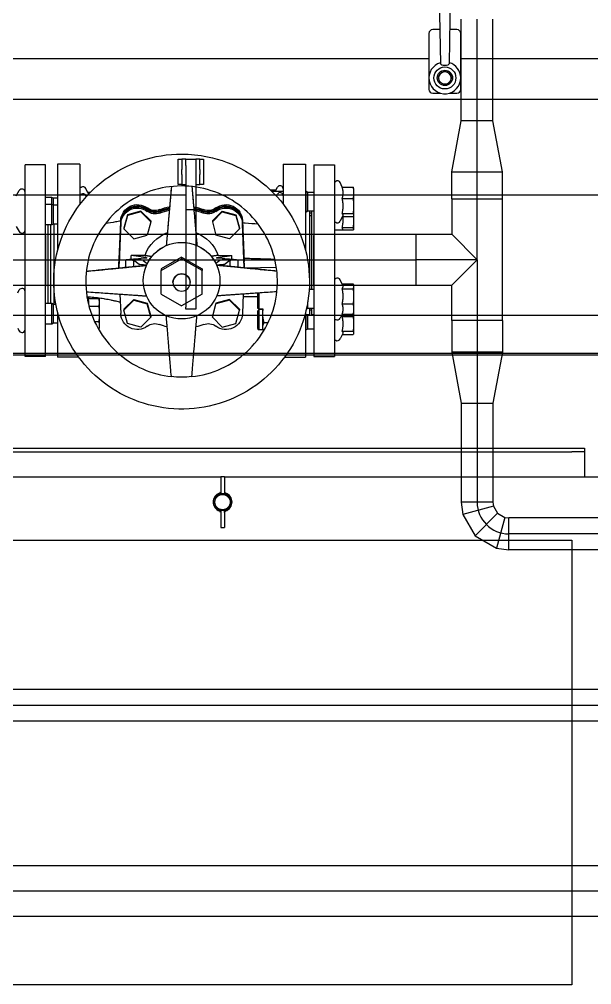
# Model space of a CAD drawing. Extents: x -681219 to -550379, y -242630 to -158199.
# Drawn here: x -576598 to -576147, y -225414 to -224654 of the extents above; entities that cross this region are included whole.
import ezdxf

# ---------------------------------------------------------------- set-up
doc = ezdxf.new("R2010")
doc.units = 0
doc.header["$LTSCALE"] = 1000
doc.linetypes.add('C2', pattern=[17, 14, -1, 1, -1])
doc.layers.get('0').update_dxf_attribs({"linetype": 'CONTINUOUS'})
for name, color, linetype in [('10', 1, 'CONTINUOUS'), ('11028800059', 7, 'CONTINUOUS'), ('DOTE_油脂（绿）', 7, 'CONTINUOUS'), ('GZDH011002241', 7, 'CONTINUOUS'), ('GZDH011002371', 7, 'CONTINUOUS'), ('GZDH011002691', 7, 'CONTINUOUS'), ('GZDH011002731', 7, 'CONTINUOUS'), ('GZDH011002741', 7, 'CONTINUOUS'), ('GZDH011002771', 7, 'CONTINUOUS'), ('GZDH011002981', 7, 'CONTINUOUS'), ('GZDH011003161', 7, 'CONTINUOUS'), ('GZDH011003171', 7, 'CONTINUOUS'), ('GZDH011030751', 7, 'CONTINUOUS'), ('GZDH011032261', 7, 'CONTINUOUS'), ('PIPE-双管', 4, 'CONTINUOUS'), ('PIPE-油脂（绿）', 3, 'CONTINUOUS'), ('PIPE-给水', 3, 'CONTINUOUS'), ('Q02990157', 7, 'CONTINUOUS'), ('中心线', 4, 'C2')]:
    doc.layers.add(name, color=color, linetype=linetype)

# ---------------------------------------------------------------- blocks, each defined once
blk = doc.blocks.new('fushitu')
at = {"layer": '11028800059', "color": 7, "linetype": 'Continuous'}
for p, q in [((2523.5, -1397), (2523.5, -1408.74)), ((2526.5, -1397), (2523.5, -1397)), ((2526.5, -1397), (2526.5, -1408.74)), ((2523.5, -1408.74), (2523.5, -1409.86)), ((2526.5, -1408.74), (2526.5, -1409.86)), ((2523.5, -1424.14), (2523.5, -1425.26)), ((2523.5, -1425.26), (2523.5, -1437)), ((2526.5, -1425.26), (2526.5, -1424.14)), ((2526.5, -1425.26), (2526.5, -1437)), ((2523.5, -1437), (2526.5, -1437))]:
    blk.add_line(p, q, dxfattribs=at)
blk.add_circle((2525, -1417), 6, dxfattribs=at)
for centre, radius, start, end in [((2525, -1417), 7.44, 109.63834, 250.36167), ((2525, -1417), 6.56, 104.67124, 255.32876), ((2521.98, -1408.57), 1.52, 289.96797, 348.80133), ((2525, -1440.96), 30.36, 86.86142, 93.13858), ((2528.02, -1408.57), 1.52, 191.19621, 250.05279), ((2525, -1417), 6.56, 284.67124, 75.32876), ((2525, -1417), 7.44, 289.63834, 70.36167), ((2521.98, -1425.43), 1.52, 11.19621, 70.05279), ((2525, -1393.04), 30.36, 266.86142, 273.13858), ((2528.02, -1425.43), 1.52, 109.96797, 168.80133)]:
    blk.add_arc(centre, radius, start, end, dxfattribs=at)
for centre, major_axis, start_param, end_param in [((2525, -1421.48), (0, 10.98), 0.166528, 0.246893), ((2525, -1421.48), (0, 10.98), 6.036292, 6.116657), ((2525, -1412.52), (0, -10.98), 6.036292, 6.116657), ((2525, -1412.52), (0, -10.98), 0.166528, 0.246893)]:
    blk.add_ellipse(centre, major_axis=major_axis, ratio=0.912903, start_param=start_param, end_param=end_param, dxfattribs=at)
for points, knots in [([(2523.5, -1409.86), (2523.5, -1409.94), (2523.48, -1410.03), (2523.42, -1410.2), (2523.38, -1410.28), (2523.24, -1410.45), (2523.15, -1410.54), (2522.98, -1410.66), (2522.91, -1410.69), (2522.75, -1410.77), (2522.66, -1410.8), (2522.55, -1410.83)], [0, 0, 0, 0, 0.25, 0.25, 0.5, 0.5, 0.75, 0.75, 0.875, 0.875, 1, 1, 1, 1]), ([(2527.45, -1410.83), (2527.34, -1410.8), (2527.25, -1410.77), (2527.09, -1410.7), (2527.03, -1410.66), (2526.85, -1410.54), (2526.76, -1410.45), (2526.63, -1410.29), (2526.58, -1410.2), (2526.52, -1410.03), (2526.5, -1409.94), (2526.5, -1409.86)], [0, 0, 0, 0, 0.125, 0.125, 0.25, 0.25, 0.5, 0.5, 0.75, 0.75, 1, 1, 1, 1]), ([(2522.55, -1423.17), (2522.66, -1423.2), (2522.75, -1423.23), (2522.91, -1423.3), (2522.97, -1423.34), (2523.15, -1423.46), (2523.24, -1423.55), (2523.37, -1423.71), (2523.42, -1423.8), (2523.48, -1423.97), (2523.5, -1424.06), (2523.5, -1424.14)], [0, 0, 0, 0, 0.125, 0.125, 0.25, 0.25, 0.5, 0.5, 0.75, 0.75, 1, 1, 1, 1]), ([(2526.5, -1424.14), (2526.5, -1424.06), (2526.52, -1423.97), (2526.58, -1423.8), (2526.62, -1423.72), (2526.76, -1423.55), (2526.85, -1423.46), (2527.02, -1423.34), (2527.09, -1423.31), (2527.25, -1423.23), (2527.34, -1423.2), (2527.45, -1423.17)], [0, 0, 0, 0, 0.25, 0.25, 0.5, 0.5, 0.75, 0.75, 0.875, 0.875, 1, 1, 1, 1])]:
    blk.add_open_spline(points, degree=3, knots=knots, dxfattribs=at)
at = {"layer": 'GZDH011002241', "color": 7, "linetype": 'Continuous'}
for p, q in [((2687.5, -1048), (2687.5, -1092)), ((2695.99, -1045), (2690.5, -1045)), ((2709.5, -1045), (2704.01, -1045)), ((2712.5, -1092), (2712.5, -1048)), ((2690.5, -1095), (2696.5, -1095)), ((2703.5, -1095), (2709.5, -1095))]:
    blk.add_line(p, q, dxfattribs=at)
for centre, start, end in [((2690.5, -1048), 90, 180), ((2709.5, -1048), 0, 90), ((2690.5, -1092), 180, 270), ((2709.5, -1092), 270, 0)]:
    blk.add_arc(centre, 3, start, end, dxfattribs=at)
at = {"layer": 'GZDH011002371', "color": 7, "linetype": 'Continuous'}
for p, q in [((2210, -1397), (2523.5, -1397)), ((2526.5, -1397), (2840, -1397)), ((2250, -1447), (2800, -1447)), ((2800, -1447), (2800, -1797)), ((2800, -1797), (2250, -1797))]:
    blk.add_line(p, q, dxfattribs=at)
at = {"layer": 'GZDH011002691', "color": 7, "linetype": 'Continuous'}
blk.add_line((2050.5, -1301), (3949.5, -1301), dxfattribs=at)
at = {"layer": 'GZDH011002731', "color": 7, "linetype": 'Continuous'}
for p, q in [((2490, -1155), (2490, -1147)), ((2490, -1147), (2493, -1147)), ((2496, -1147), (2493, -1147)), ((2493, -1147), (2493, -1155)), ((2507, -1147), (2504, -1147)), ((2507, -1147), (2510, -1147)), ((2507, -1155), (2507, -1147)), ((2510, -1147), (2510, -1155)), ((2490, -1159), (2490, -1155)), ((2493, -1159), (2493, -1155)), ((2507, -1155), (2507, -1159)), ((2510, -1155), (2510, -1159)), ((2490, -1167), (2490, -1159)), ((2493, -1159), (2493, -1167)), ((2507, -1167), (2507, -1159)), ((2510, -1159), (2510, -1167)), ((2493, -1167), (2490, -1167)), ((2493, -1167), (2496, -1167)), ((2504, -1167), (2507, -1167)), ((2510, -1167), (2507, -1167))]:
    blk.add_line(p, q, dxfattribs=at)
at = {"layer": 'GZDH011002741', "color": 7, "linetype": 'Continuous'}
for radius in [6, 5]:
    blk.add_circle((2700, -1083), radius, dxfattribs=at)
blk.add_arc((2700, -1083), 4.93, 255, 195, dxfattribs=at)
at = {"layer": 'GZDH011002771', "color": 7, "linetype": 'Continuous'}
blk.add_line((2950, -1100), (2050, -1100), dxfattribs=at)
at = {"layer": 'GZDH011002981', "color": 7, "linetype": 'Continuous'}
blk.add_line((3950, -1300), (2050, -1300), dxfattribs=at)
at = {"layer": 'GZDH011003161', "color": 7, "linetype": 'Continuous'}
for p, q in [((2496, -1152), (2496, -1147)), ((2496, -1147), (2504, -1147)), ((2504, -1147), (2504, -1152)), ((2496, -1152), (2496, -1187)), ((2504, -1152), (2504, -1187)), ((2496, -1187), (2496, -1263.39)), ((2504, -1187), (2496, -1187)), ((2504, -1187), (2504, -1263.39)), ((2496, -1265), (2496, -1263.39)), ((2504, -1265), (2496, -1265)), ((2504, -1263.39), (2504, -1265))]:
    blk.add_line(p, q, dxfattribs=at)
at = {"layer": 'GZDH011003171', "color": 7, "linetype": 'Continuous'}
for p, q in [((2035, -1175), (2496, -1175)), ((2504, -1175), (3496, -1175)), ((3965, -1270), (2035, -1270))]:
    blk.add_line(p, q, dxfattribs=at)
at = {"layer": 'GZDH011030751', "color": 7, "linetype": 'Continuous'}
for p, q in [((2250, -1374.5), (2800, -1374.5)), ((2800, -1374.5), (2810, -1374.5)), ((2810, -1374.5), (2810, -1377.5)), ((2250, -1377.5), (2800, -1377.5)), ((2810, -1377.5), (2800, -1377.5)), ((2810, -1377.5), (2810, -1381.3)), ((2810, -1381.3), (2810, -1397))]:
    blk.add_line(p, q, dxfattribs=at)
at = {"layer": 'GZDH011032261', "color": 7, "linetype": 'Continuous'}
for p, q in [((2687.5, -1068), (2035.5, -1068)), ((2964.5, -1068), (2712.5, -1068))]:
    blk.add_line(p, q, dxfattribs=at)
at = {"layer": 'Q02990157', "color": 7, "linetype": 'Continuous'}
for p, q in [((2695, -991.86), (2696.48, -1071.74)), ((2703.52, -1071.74), (2705, -991.86))]:
    blk.add_line(p, q, dxfattribs=at)
blk.add_circle((2700, -1083), 8.67, dxfattribs=at)
for start, end in [(106.40193, 0), (0, 73.59807)]:
    blk.add_arc((2700, -1083), 12.5, start, end, dxfattribs=at)
blk.add_ellipse((2700, -1071.73), major_axis=(-3.52, 0), ratio=0.34202, start_param=0.006353, end_param=3.135239, dxfattribs=at)
blk = doc.blocks.new('24SE')
at = {"layer": '10', "color": 0}
for p, q in [((-549017.46, -184610.71), (-549017.46, -184459.78)), ((-549001.36, -184459.78), (-549017.46, -184459.78)), ((-549001.36, -184610.71), (-549001.36, -184459.78)), ((-548991.8, -184459.28), (-548991.8, -184527.19)), ((-548974.19, -184459.28), (-548991.8, -184459.28)), ((-548974.19, -184459.28), (-548974.19, -184490.69)), ((-548814.2, -184459.28), (-548814.2, -184490.69)), ((-548814.2, -184459.28), (-548796.59, -184459.28)), ((-548796.59, -184459.28), (-548796.59, -184527.19)), ((-548790.05, -184459.78), (-548790.05, -184610.71)), ((-548790.05, -184459.78), (-548773.95, -184459.78)), ((-548773.95, -184459.78), (-548773.95, -184610.71)), ((-548974.19, -184477.37), (-548973.11, -184477.37)), ((-548819.98, -184479.53), (-548818.71, -184477.32)), ((-548773.95, -184472.72), (-548772.87, -184472.72)), ((-548767.72, -184477.22), (-548769.35, -184473.71)), ((-548767.99, -184477.22), (-548759.2, -184477.22)), ((-548758.76, -184478.25), (-548758.82, -184478.02)), ((-549024.32, -184484.04), (-549021.96, -184479.96)), ((-548996.33, -184485.42), (-549001.36, -184485.42)), ((-548996.33, -184490.89), (-548996.33, -184485.42)), ((-548995.09, -184486.04), (-548996.33, -184485.42)), ((-548974.19, -184482.84), (-548973.11, -184482.84)), ((-548968.23, -184481.27), (-548969.59, -184478.37)), ((-548969.2, -184484.67), (-548969.59, -184483.84)), ((-548968.23, -184481.27), (-548966.01, -184481.27)), ((-548819.98, -184479.53), (-548824.14, -184479.53)), ((-548814.2, -184480.77), (-548822.88, -184480.77)), ((-548819.56, -184484.26), (-548818.71, -184482.79)), ((-548796.09, -184480.77), (-548796.59, -184480.77)), ((-548796.09, -184496.87), (-548796.09, -184480.77)), ((-548794.86, -184481.39), (-548796.09, -184480.77)), ((-548794.86, -184496.25), (-548794.86, -184481.39)), ((-548790.05, -184481.39), (-548794.86, -184481.39)), ((-548758.76, -184478.25), (-548758.76, -184481.75)), ((-548758.76, -184481.75), (-548758.76, -184492.09)), ((-548996.33, -184490.89), (-549001.36, -184490.89)), ((-548996.33, -184506.99), (-548996.33, -184490.89)), ((-548995.09, -184491.51), (-548996.33, -184490.89)), ((-548995.09, -184491.51), (-548995.09, -184486.04)), ((-548991.8, -184486.04), (-548995.09, -184486.04)), ((-548995.09, -184506.37), (-548995.09, -184491.51)), ((-548991.8, -184491.51), (-548995.09, -184491.51)), ((-548767.99, -184486.29), (-548759.2, -184486.29)), ((-548758.76, -184492.09), (-548758.76, -184499.16)), ((-548936.86, -184498.95), (-548939.72, -184509.59)), ((-548936.86, -184499.51), (-548939.72, -184510.15)), ((-548926.2, -184496.1), (-548936.86, -184498.95)), ((-548926.2, -184496.66), (-548936.86, -184499.51)), ((-548936.86, -184498.95), (-548936.86, -184499.51)), ((-548918.4, -184503.89), (-548926.2, -184496.1)), ((-548926.2, -184496.1), (-548926.2, -184496.66)), ((-548918.4, -184504.45), (-548926.2, -184496.66)), ((-548869.99, -184503.89), (-548862.19, -184496.1)), ((-548869.99, -184504.45), (-548862.19, -184496.66)), ((-548862.19, -184496.1), (-548851.53, -184498.95)), ((-548862.19, -184496.1), (-548862.19, -184496.66)), ((-548862.19, -184496.66), (-548851.53, -184499.51)), ((-548851.53, -184498.95), (-548848.67, -184509.59)), ((-548851.53, -184498.95), (-548851.53, -184499.51)), ((-548851.53, -184499.51), (-548848.67, -184510.15)), ((-548796.09, -184496.87), (-548796.59, -184496.87)), ((-548794.86, -184496.25), (-548796.09, -184496.87)), ((-548790.05, -184496.25), (-548794.86, -184496.25)), ((-548793.58, -184496.25), (-548793.58, -184557.94)), ((-548792.07, -184497.69), (-548793.58, -184497.69)), ((-548792.07, -184500.13), (-548793.58, -184499.26)), ((-548792.07, -184496.25), (-548792.07, -184557.94)), ((-548767.34, -184499.62), (-548769.35, -184503.93)), ((-548767.99, -184497.89), (-548759.2, -184497.89)), ((-548767.72, -184500.42), (-548759.2, -184500.42)), ((-548758.76, -184499.38), (-548758.82, -184499.62)), ((-548758.76, -184499.16), (-548758.76, -184499.38)), ((-548758.76, -184499.38), (-548758.76, -184502.93)), ((-549024.32, -184508.19), (-549021.96, -184512.26)), ((-548996.33, -184506.99), (-549001.36, -184506.99)), ((-548999.35, -184568.97), (-548999.35, -184506.99)), ((-548997.08, -184568.97), (-548997.08, -184506.99)), ((-548995.09, -184506.37), (-548996.33, -184506.99)), ((-548991.8, -184506.37), (-548995.09, -184506.37)), ((-548994.82, -184506.37), (-548994.82, -184569.59)), ((-548943.54, -184539.85), (-548942.13, -184504.55)), ((-548942.13, -184505.23), (-548943.54, -184540.53)), ((-548943.51, -184540.84), (-548942.13, -184506.22)), ((-548942.13, -184503.57), (-548943.48, -184537.36)), ((-548918.4, -184504.45), (-548921.25, -184515.09)), ((-548918.4, -184503.89), (-548918.4, -184504.45)), ((-548869.99, -184503.89), (-548869.99, -184504.45)), ((-548869.99, -184504.45), (-548867.14, -184515.09)), ((-548846.26, -184503.57), (-548844.97, -184535.86)), ((-548844.85, -184539.85), (-548846.26, -184504.55)), ((-548846.26, -184505.23), (-548844.85, -184540.53)), ((-548844.88, -184540.84), (-548846.26, -184506.22)), ((-548834.33, -184505.78), (-548834.33, -184506.37)), ((-548773.95, -184504.92), (-548772.87, -184504.92)), ((-548758.76, -184502.93), (-548758.76, -184510.94)), ((-548939.72, -184509.59), (-548939.72, -184510.15)), ((-548939.72, -184510.15), (-548931.92, -184517.94)), ((-548931.92, -184517.94), (-548921.25, -184515.09)), ((-548856.48, -184517.94), (-548867.14, -184515.09)), ((-548848.67, -184510.15), (-548856.48, -184517.94)), ((-548848.67, -184509.59), (-548848.67, -184510.15)), ((-548773.95, -184510.94), (-548758.86, -184510.94)), ((-548767.99, -184508.9), (-548759.2, -184508.9)), ((-548906.27, -184523.16), (-548906.25, -184522.92)), ((-548906.27, -184523.3), (-548906.27, -184523.16)), ((-548882.14, -184522.92), (-548882.12, -184523.16)), ((-548882.12, -184523.3), (-548882.12, -184523.16)), ((-548923.01, -184530.98), (-548933.78, -184530.98)), ((-548933.78, -184533.84), (-548933.78, -184530.98)), ((-548922.45, -184532.66), (-548933.78, -184530.98)), ((-548865.94, -184532.66), (-548854.61, -184530.98)), ((-548865.38, -184530.98), (-548854.61, -184530.98)), ((-548854.61, -184533.84), (-548854.61, -184530.98)), ((-548943.54, -184537.56), (-548943.54, -184539.85)), ((-548943.48, -184537.36), (-548943.48, -184536.05)), ((-548943.48, -184536.05), (-548943.43, -184536.05)), ((-548938.37, -184534.44), (-548938.37, -184540.33)), ((-548927.7, -184538.05), (-548932.15, -184534.86)), ((-548932.15, -184534.86), (-548932.15, -184539.72)), ((-548924.34, -184535.03), (-548921.19, -184537.28)), ((-548922.1, -184538.73), (-548921.86, -184538.71)), ((-548921.86, -184538.85), (-548921.86, -184538.71)), ((-548894.2, -184532.35), (-548910.3, -184541.62)), ((-548910.3, -184542.99), (-548894.2, -184533.72)), ((-548894.2, -184532.35), (-548878.1, -184541.62)), ((-548894.2, -184532.35), (-548894.2, -184533.72)), ((-548878.1, -184542.99), (-548894.2, -184533.72)), ((-548864.06, -184535.03), (-548867.2, -184537.28)), ((-548866.53, -184538.71), (-548866.29, -184538.73)), ((-548866.53, -184538.85), (-548866.53, -184538.71)), ((-548860.69, -184538.05), (-548856.24, -184534.86)), ((-548856.24, -184534.86), (-548856.24, -184539.72)), ((-548850.02, -184534.44), (-548850.02, -184540.33)), ((-548844.97, -184534.77), (-548820.75, -184534.31)), ((-548844.85, -184537.78), (-548844.97, -184534.77)), ((-548844.97, -184534.77), (-548844.97, -184535.86)), ((-548844.85, -184537.78), (-548844.85, -184539.85)), ((-548943.54, -184539.85), (-548943.53, -184540.19)), ((-548943.54, -184540.84), (-548943.54, -184540.53)), ((-548910.3, -184541.62), (-548910.3, -184542.99)), ((-548910.3, -184561.54), (-548910.3, -184542.99)), ((-548878.1, -184541.62), (-548878.1, -184542.99)), ((-548878.1, -184561.54), (-548878.1, -184542.99)), ((-548844.85, -184539.85), (-548844.87, -184540.19)), ((-548844.85, -184540.79), (-548819.58, -184540.31)), ((-548844.85, -184540.53), (-548844.85, -184540.84)), ((-548900.99, -184552.27), (-548900.99, -184552.34)), ((-548887.4, -184552.27), (-548887.4, -184552.34)), ((-548773.95, -184549.27), (-548772.87, -184549.27)), ((-548767.49, -184554.26), (-548769.35, -184550.26)), ((-548767.87, -184553.43), (-548759.2, -184553.43)), ((-549023.24, -184560.43), (-549021.96, -184558.23)), ((-548942.74, -184561.46), (-548942.13, -184576.81)), ((-548910.3, -184561.54), (-548894.2, -184570.81)), ((-548878.1, -184561.54), (-548894.2, -184570.81)), ((-548845.65, -184561.46), (-548846.26, -184576.81)), ((-548834.33, -184560.66), (-548834.33, -184572.18)), ((-548833.09, -184573.42), (-548833.09, -184560.58)), ((-548790.05, -184557.94), (-548793.78, -184557.94)), ((-548767.99, -184557.21), (-548759.2, -184557.21)), ((-548758.76, -184554.8), (-548758.91, -184554.26)), ((-548758.76, -184554.8), (-548758.76, -184555.32)), ((-548758.76, -184555.32), (-548758.76, -184563.18)), ((-548996.33, -184568.97), (-549001.36, -184568.97)), ((-548996.33, -184585.07), (-548996.33, -184568.97)), ((-548995.09, -184569.59), (-548996.33, -184568.97)), ((-548968.23, -184564.82), (-548968.64, -184563.94)), ((-548968.23, -184564.82), (-548959.43, -184564.82)), ((-548959, -184566.45), (-548959.43, -184564.82)), ((-548959, -184564.45), (-548959, -184566.26)), ((-548959, -184566.26), (-548959, -184566.45)), ((-548959, -184566.45), (-548959, -184567.87)), ((-548959, -184567.87), (-548959, -184577.02)), ((-548939.72, -184573.44), (-548931.92, -184565.66)), ((-548939.72, -184574.01), (-548931.92, -184566.22)), ((-548931.92, -184565.66), (-548921.25, -184568.51)), ((-548931.92, -184565.66), (-548931.92, -184566.22)), ((-548931.92, -184566.22), (-548921.25, -184569.07)), ((-548921.25, -184568.51), (-548918.4, -184579.14)), ((-548921.25, -184568.51), (-548921.25, -184569.07)), ((-548918.4, -184579.71), (-548921.25, -184569.07)), ((-548867.14, -184568.51), (-548869.99, -184579.14)), ((-548869.99, -184579.71), (-548867.14, -184569.07)), ((-548856.48, -184565.66), (-548867.14, -184568.51)), ((-548856.48, -184566.22), (-548867.14, -184569.07)), ((-548867.14, -184568.51), (-548867.14, -184569.07)), ((-548848.67, -184573.44), (-548856.48, -184565.66)), ((-548856.48, -184565.66), (-548856.48, -184566.22)), ((-548848.67, -184574.01), (-548856.48, -184566.22)), ((-548794.86, -184572.8), (-548794.86, -184567.57)), ((-548767.99, -184569.14), (-548759.2, -184569.14)), ((-548758.76, -184563.18), (-548758.76, -184573.22)), ((-548995.09, -184584.45), (-548995.09, -184569.59)), ((-548993.19, -184569.59), (-548995.09, -184569.59)), ((-548991.8, -184576.01), (-548991.8, -184611.21)), ((-548967.13, -184570.92), (-548959.43, -184570.92)), ((-548939.72, -184573.44), (-548939.72, -184574.01)), ((-548936.86, -184584.64), (-548939.72, -184574.01)), ((-548851.53, -184584.64), (-548848.67, -184574.01)), ((-548848.67, -184573.44), (-548848.67, -184574.01)), ((-548834.33, -184572.18), (-548833.09, -184573.42)), ((-548834.33, -184574.86), (-548833.09, -184573.62)), ((-548834.33, -184574.86), (-548834.33, -184588.49)), ((-548830.3, -184573.42), (-548833.09, -184573.42)), ((-548833.09, -184589.72), (-548833.09, -184573.62)), ((-548830.3, -184573.62), (-548833.09, -184573.62)), ((-548830.3, -184577.02), (-548830.3, -184573.3)), ((-548796.59, -184576.01), (-548796.59, -184611.21)), ((-548794.86, -184572.8), (-548795.97, -184573.35)), ((-548790.05, -184572.8), (-548794.86, -184572.8)), ((-548793.58, -184572.8), (-548793.58, -184577.51)), ((-548792.07, -184574.24), (-548793.58, -184574.24)), ((-548792.07, -184572.8), (-548792.07, -184577.51)), ((-548758.76, -184575.93), (-548758.91, -184576.48)), ((-548758.76, -184573.22), (-548758.76, -184575.93)), ((-548758.76, -184575.93), (-548758.76, -184584.94)), ((-548995.09, -184584.45), (-548996.33, -184585.07)), ((-548991.8, -184584.45), (-548995.09, -184584.45)), ((-548962.72, -184583.12), (-548959.43, -184583.12)), ((-548959, -184577.02), (-548959, -184586.17)), ((-548918.4, -184579.71), (-548926.2, -184587.49)), ((-548918.4, -184579.14), (-548918.4, -184579.71)), ((-548869.99, -184579.14), (-548869.99, -184579.71)), ((-548869.99, -184579.71), (-548862.19, -184587.49)), ((-548830.3, -184587.47), (-548830.3, -184577.02)), ((-548826.08, -184583.99), (-548829.22, -184583.99)), ((-548796.59, -184577.51), (-548793.58, -184577.51)), ((-548796.09, -184589.72), (-548796.09, -184577.51)), ((-548794.86, -184589.1), (-548794.86, -184577.51)), ((-548792.07, -184577.51), (-548790.05, -184577.51)), ((-548773.95, -184581.47), (-548772.87, -184581.47)), ((-548767.87, -184577.3), (-548769.35, -184580.48)), ((-548767.99, -184577.3), (-548759.2, -184577.3)), ((-548767.99, -184579.14), (-548759.2, -184579.14)), ((-549023.24, -184588.32), (-549021.96, -184590.53)), ((-548996.33, -184585.07), (-549001.36, -184585.07)), ((-548959.56, -184589.22), (-548959.43, -184589.22)), ((-548959, -184587.58), (-548959.43, -184589.22)), ((-548959, -184586.17), (-548959, -184587.58)), ((-548926.2, -184587.49), (-548936.86, -184584.64)), ((-548862.19, -184587.49), (-548851.53, -184584.64)), ((-548834.33, -184588.49), (-548833.09, -184589.72)), ((-548829.94, -184589.72), (-548833.09, -184589.72)), ((-548830.3, -184589.09), (-548830.3, -184587.47)), ((-548830.3, -184589.09), (-548829.54, -184590.41)), ((-548796.09, -184589.72), (-548796.59, -184589.72)), ((-548794.86, -184589.1), (-548796.09, -184589.72)), ((-548790.05, -184589.1), (-548794.86, -184589.1)), ((-548767.99, -184590.74), (-548759.2, -184590.74)), ((-548758.76, -184584.94), (-548758.76, -184592.01)), ((-548758.76, -184592.01), (-548758.76, -184592.24)), ((-548773.95, -184597.77), (-548772.87, -184597.77)), ((-548767.34, -184592.47), (-548769.35, -184596.78)), ((-548767.72, -184593.27), (-548759.2, -184593.27)), ((-548758.76, -184592.24), (-548758.82, -184592.47)), ((-549001.36, -184610.71), (-549017.46, -184610.71)), ((-548975.16, -184611.21), (-548991.8, -184611.21)), ((-548813.23, -184611.21), (-548796.59, -184611.21)), ((-548790.05, -184610.71), (-548773.95, -184610.71))]:
    blk.add_line(p, q, dxfattribs=at)
for centre, start, end in [((-548971.78, -184479.39), 25, 123.55731), ((-548816.62, -184478.53), 0, 150), ((-548771.54, -184474.73), 25, 123.55731), ((-549019.87, -184481.17), 0, 150), ((-548971.78, -184484.86), 25, 123.55731), ((-548816.62, -184484), 0, 150), ((-548771.54, -184502.91), 236.44269, 335), ((-549019.87, -184511.05), 210, 0), ((-548771.54, -184551.28), 25, 123.55731), ((-549019.87, -184559.44), 0, 150), ((-548771.54, -184579.45), 236.44269, 335), ((-549019.87, -184589.32), 210, 0), ((-548771.54, -184595.76), 236.44269, 335)]:
    blk.add_arc(centre, 2.41, start, end, dxfattribs=at)
at = {"layer": '10', "color": 0, "extrusion": (0, 0, -1)}
for centre, major_axis, ratio, start_param, end_param in [((-548929.06, -184504.09), (-13.08, 0), 0.997554, 0.039817, 2.214192), ((-548929.06, -184505.07), (-13.08, 0), 0.997554, 0.039817, 2.214192), ((-548929.06, -184505.75), (-13.08, 0), 0.997554, 0.039817, 2.214192), ((-548929.06, -184506.74), (-13.08, 0), 0.997554, 0.039817, 2.214192), ((-548894.2, -184538.87), (-47.29, 0), 0.997554, 1.196312, 1.369856), ((-548894.2, -184538.87), (-47.29, 0), 0.997554, 1.771737, 1.945281), ((-548859.33, -184504.09), (13.08, 0), 0.997554, 4.068994, 6.243368), ((-548859.33, -184505.07), (13.08, 0), 0.997554, 4.068994, 6.243368), ((-548859.33, -184505.75), (13.08, 0), 0.997554, 4.068994, 6.243368), ((-548859.33, -184506.74), (13.08, 0), 0.997554, 4.068994, 6.243368), ((-548915.18, -184485.62), (10.06, 0), 0.997554, 1.196312, 2.214192), ((-548915.18, -184486.6), (10.06, 0), 0.997554, 1.196312, 2.214192), ((-548915.18, -184487.28), (-10.06, 0), 0.997554, 4.337905, 5.355784), ((-548915.18, -184488.27), (-10.06, 0), 0.997554, 4.337905, 5.355784), ((-548894.2, -184539.85), (-47.29, 0), 0.997554, 1.196312, 1.367986), ((-548894.2, -184540.53), (-47.29, 0), 0.997554, 1.196312, 1.366697), ((-548894.2, -184541.52), (-47.29, 0), 0.997554, 1.196312, 1.364826), ((-548894.2, -184539.85), (-47.29, 0), 0.997554, 1.773606, 1.945281), ((-548894.2, -184540.53), (-47.29, 0), 0.997554, 1.774895, 1.945281), ((-548894.2, -184541.52), (-47.29, 0), 0.997554, 1.776767, 1.945281), ((-548873.22, -184485.62), (-10.06, 0), 0.997554, 4.068994, 5.086873), ((-548873.22, -184486.6), (-10.06, 0), 0.997554, 4.068994, 5.086873), ((-548873.22, -184487.28), (10.06, 0), 0.997554, 0.927401, 1.945281), ((-548873.22, -184488.27), (10.06, 0), 0.997554, 0.927401, 1.945281), ((-548894.2, -184541.52), (-30.69, 0), 0.997554, 0.351453, 1.197253), ((-548894.2, -184541.52), (30.69, 0), 0.997554, 5.085932, 5.931732), ((-548894.2, -184550.75), (-30.19, 0), 0.997554, 0.411517, 1.159279), ((-548894.2, -184550.89), (-30.19, 0), 0.997554, 0.411517, 1.159279), ((-548894.2, -184550.89), (-30.19, 0), 0.997554, 1.159279, 1.982313), ((-548894.2, -184550.75), (30.19, 0), 0.997554, 5.123906, 5.871668), ((-548894.2, -184550.89), (30.19, 0), 0.997554, 5.123906, 5.871668), ((-548914.32, -184534.96), (-25.16, 0), 0.069902, 0.297783, 1.087952), ((-548939.48, -184534.96), (7.46, 0), 0.069902, 4.86128, 6.08889), ((-548916.69, -184537.97), (-11.07, 0), 0.069902, 5.196916, 6.186038), ((-548929.74, -184532.9), (8.05, 0), 0.069902, 5.844141, 7.371137), ((-548894.2, -184550.89), (-30.19, 0), 0.997554, 5.871668, 6.694702), ((-548914.32, -184534.96), (-10.06, 0), 0.069902, 6.186038, 7.311717), ((-548874.07, -184534.96), (10.06, 0), 0.069902, 5.254653, 6.380333), ((-548858.66, -184532.9), (-8.05, 0), 0.069902, 5.195234, 6.722229), ((-548871.71, -184537.97), (11.07, 0), 0.069902, 0.097148, 1.086269), ((-548894.2, -184550.89), (30.19, 0), 0.997554, 5.871668, 6.694702), ((-548874.07, -184534.96), (25.16, 0), 0.069902, 5.195234, 5.985403), ((-548848.92, -184534.96), (-7.46, 0), 0.069902, 0.194295, 1.421905), ((-548894.2, -184552.27), (-6.79, 0), 0.997554, 0, 3.141593), ((-548894.2, -184550.89), (-30.19, 0), 0.997554, 5.123906, 5.871668), ((-548894.2, -184550.89), (30.19, 0), 0.997554, 0.411517, 1.159279), ((-548929.06, -184576.29), (-13.08, 0), 0.997554, 4.068994, 6.243368), ((-548859.33, -184576.29), (13.08, 0), 0.997554, 0.039817, 2.214192), ((-548915.18, -184594.76), (-10.06, 0), 0.997554, 0.927401, 1.945281), ((-548894.2, -184550.89), (-30.19, 0), 0.997554, 4.300872, 5.123906), ((-548873.22, -184594.76), (10.06, 0), 0.997554, 4.337905, 5.355784), ((-548894.2, -184541.52), (-47.29, 0), 0.997554, 4.954386, 5.086873), ((-548894.2, -184541.52), (-47.29, 0), 0.997554, 4.337905, 4.470392), ((-548894.2, -184551.57), (-75.47, 0), 0.997554, 4.605531, 4.819247)]:
    blk.add_ellipse(centre, major_axis=major_axis, ratio=ratio, start_param=start_param, end_param=end_param, dxfattribs=at)
blk.add_ellipse((-548894.2, -184552.34), major_axis=(6.79, 0), ratio=0.997554, dxfattribs=at)
at = {"layer": '10', "color": 0}
for points, knots in [([(-548894.2, -184451.2), (-548904.93, -184451.2), (-548915.67, -184452.92), (-548936.05, -184459.67), (-548945.69, -184464.68), (-548962.91, -184477.47), (-548970.48, -184485.26), (-548982.79, -184502.81), (-548987.52, -184512.57), (-548993.67, -184533.09), (-548995.09, -184543.84), (-548994.46, -184565.25), (-548992.41, -184575.9), (-548985.07, -184596.02), (-548979.77, -184605.49), (-548966.46, -184622.28), (-548958.44, -184629.61), (-548940.51, -184641.37), (-548930.59, -184645.81), (-548909.85, -184651.35), (-548899.04, -184652.45), (-548877.6, -184651.2), (-548866.99, -184648.85), (-548847.04, -184640.94), (-548837.71, -184635.37), (-548821.26, -184621.59), (-548814.16, -184613.38), (-548802.9, -184595.15), (-548798.75, -184585.12), (-548793.81, -184564.28), (-548793.02, -184553.46), (-548794.9, -184532.13), (-548797.57, -184521.62), (-548806.08, -184501.96), (-548811.92, -184492.82), (-548826.19, -184476.83), (-548834.62, -184469.98), (-548853.22, -184459.28), (-548863.38, -184455.42), (-548880.56, -184451.89), (-548887.38, -184451.2), (-548894.2, -184451.2)], [0, 0, 0, 0, 0.320162, 0.320162, 0.640293, 0.640293, 0.96034, 0.96034, 1.280284, 1.280284, 1.600148, 1.600148, 1.919985, 1.919985, 2.239861, 2.239861, 2.559823, 2.559823, 2.879888, 2.879888, 3.200029, 3.200029, 3.52019, 3.52019, 3.840309, 3.840309, 4.160337, 4.160337, 4.480264, 4.480264, 4.800119, 4.800119, 5.119958, 5.119958, 5.439846, 5.439846, 5.759828, 5.759828, 6.07991, 6.07991, 6.283185, 6.283185, 6.283185, 6.283185]), ([(-548886.15, -184626.42), (-548878.15, -184625.57), (-548870.29, -184623.42), (-548855.64, -184616.78), (-548848.85, -184612.28), (-548837.04, -184601.38), (-548832.01, -184594.98), (-548824.23, -184580.93), (-548821.48, -184573.27), (-548818.53, -184557.49), (-548818.34, -184549.36), (-548820.52, -184533.45), (-548822.9, -184525.67), (-548829.99, -184511.25), (-548834.7, -184504.61), (-548845.98, -184493.15), (-548852.55, -184488.33), (-548866.87, -184480.99), (-548874.62, -184478.48), (-548890.52, -184476.01), (-548898.67, -184476.05), (-548914.55, -184478.69), (-548922.27, -184481.28), (-548936.5, -184488.77), (-548943.02, -184493.65), (-548954.17, -184505.22), (-548958.81, -184511.91), (-548965.76, -184526.39), (-548968.06, -184534.19), (-548970.08, -184550.12), (-548969.8, -184558.25), (-548966.69, -184574.01), (-548963.86, -184581.64), (-548955.93, -184595.62), (-548950.84, -184601.97), (-548938.91, -184612.75), (-548932.07, -184617.18), (-548917.59, -184623.56), (-548909.98, -184625.6), (-548902.25, -184626.42)], [3.248431, 3.248431, 3.248431, 3.248431, 3.568164, 3.568164, 3.888002, 3.888002, 4.207981, 4.207981, 4.528112, 4.528112, 4.848343, 4.848343, 5.168581, 5.168581, 5.488732, 5.488732, 5.808735, 5.808735, 6.128592, 6.128592, 6.448358, 6.448358, 6.768126, 6.768126, 7.087986, 7.087986, 7.407995, 7.407995, 7.728149, 7.728149, 8.048389, 8.048389, 8.368618, 8.368618, 8.688744, 8.688744, 9.008719, 9.008719, 9.31794, 9.31794, 9.31794, 9.31794]), ([(-548942.15, -184503.99), (-548943.5, -184504.23), (-548944.86, -184504.47), (-548948.83, -184505.12), (-548951.46, -184505.51), (-548954.12, -184505.85)], [4.22322, 4.22322, 4.22322, 4.22322, 4.648837, 4.648837, 5.476127, 5.476127, 5.476127, 5.476127]), ([(-548833.86, -184506.4), (-548837.32, -184506.16), (-548840.72, -184505.88), (-548844.78, -184505.54), (-548845.48, -184505.48), (-548846.19, -184505.42)], [2.044505, 2.044505, 2.044505, 2.044505, 3.179256, 3.179256, 3.416997, 3.416997, 3.416997, 3.416997]), ([(-548943.54, -184537.56), (-548943.53, -184537.3), (-548943.52, -184537.05), (-548943.5, -184536.55), (-548943.49, -184536.3), (-548943.48, -184536.05)], [0, 0, 0, 0, 0.0750395, 0.0750395, 0.1501064, 0.1501064, 0.1501064, 0.1501064]), ([(-548845.08, -184533.13), (-548841.26, -184533.25), (-548837.49, -184533.38), (-548829.22, -184533.65), (-548825.14, -184533.79), (-548820.84, -184533.93)], [0.895573, 0.895573, 0.895573, 0.895573, 2.18966, 2.18966, 3.687661, 3.687661, 3.687661, 3.687661]), ([(-548968.72, -184563.44), (-548964.99, -184563.68), (-548961.31, -184564.09), (-548957.03, -184564.74), (-548956.29, -184564.86), (-548955.55, -184564.98)], [0.546332, 0.546332, 0.546332, 0.546332, 1.670374, 1.670374, 1.907027, 1.907027, 1.907027, 1.907027])]:
    blk.add_open_spline(points, degree=3, knots=knots, dxfattribs=at)
for points, weights in [([(-548902.25, -184476.77), (-548905.12, -184509.98), (-548906.27, -184523.3)], [1.02778791643, 1.26949072772, 1.2509960118]), ([(-548902.26, -184476.78), (-548905.1, -184509.63), (-548906.25, -184522.92)], [1.05195286795, 1.17751060992, 1.0562335744]), ([(-548886.14, -184476.77), (-548883.27, -184509.98), (-548882.12, -184523.3)], [1.02773960623, 1.2694466471, 1.25096793703]), ([(-548886.13, -184476.78), (-548883.29, -184509.63), (-548882.14, -184522.92)], [1.05195286794, 1.17751060991, 1.0562335744]), ([(-548767.99, -184477.22), (-548766.57, -184481.75), (-548767.99, -184486.29)], [1.12773526988, 1.30219652328, 1.12773526988]), ([(-548758.82, -184478.02), (-548758.92, -184477.64), (-548759.2, -184477.22)], [1.01792538948, 1.02344563662, 1]), ([(-548759.2, -184477.22), (-548758.76, -184479.65), (-548758.76, -184481.75)], [1, 1.0379548493, 1]), ([(-548968.23, -184481.27), (-548967.82, -184482.16), (-548967.63, -184482.96)], [1.12773526988, 1.17357773032, 1.19532852412]), ([(-548820.59, -184480.77), (-548820.36, -184480.17), (-548819.98, -184479.53)], [1.04020484234, 1.04194258496, 1.0347689745]), ([(-548758.76, -184481.75), (-548758.76, -184483.86), (-548759.2, -184486.29)], [1, 1.0379548493, 1]), ([(-548767.99, -184486.29), (-548766.57, -184492.09), (-548767.99, -184497.89)], [1.12773526988, 1.30219652328, 1.12773526988]), ([(-548759.2, -184486.29), (-548758.76, -184489.4), (-548758.76, -184492.09)], [1, 1.0379548493, 1]), ([(-548758.76, -184492.09), (-548758.76, -184494.78), (-548759.2, -184497.89)], [1, 1.0379548493, 1]), ([(-548767.99, -184497.89), (-548766.96, -184498.81), (-548767.34, -184499.62)], [1.12773526988, 1.2490826766, 1.20162247899]), ([(-548767.38, -184500.42), (-548766.93, -184504.42), (-548767.99, -184508.9)], [1.19753685504, 1.25395751384, 1.12773526988]), ([(-548759.2, -184497.89), (-548758.76, -184498.57), (-548758.76, -184499.16)], [1, 1.0379548493, 1]), ([(-548758.76, -184499.16), (-548758.76, -184499.74), (-548759.2, -184500.42)], [1, 1.0379548493, 1]), ([(-548758.89, -184499.82), (-548758.76, -184501.41), (-548758.76, -184502.93)], [1.01884907007, 1.02053814224, 1]), ([(-548758.76, -184502.93), (-548758.76, -184505.7), (-548759.2, -184508.9)], [1, 1.0379548493, 1]), ([(-548767.99, -184508.9), (-548767.62, -184509.98), (-548767.43, -184510.94)], [1.12773526988, 1.16905700201, 1.19080435286]), ([(-548759.2, -184508.9), (-548758.98, -184509.98), (-548758.88, -184510.94)], [1, 1.01833226984, 1.01895549203]), ([(-548923.01, -184530.98), (-548920.06, -184531.39), (-548917.59, -184531.72)], [1.01145398194, 1.08427919317, 1.15159877877]), ([(-548865.38, -184530.98), (-548868.33, -184531.39), (-548870.8, -184531.72)], [1.01145398194, 1.08427919317, 1.15159877877]), ([(-548969.23, -184543.54), (-548935.4, -184540.17), (-548921.86, -184538.85)], [1.02742224616, 1.26945877403, 1.25096793702]), ([(-548969.21, -184543.39), (-548935.63, -184540.05), (-548922.1, -184538.73)], [1.05135427245, 1.17783110542, 1.05623818561]), ([(-548819.16, -184543.54), (-548853, -184540.17), (-548866.53, -184538.85)], [1.02742224616, 1.26945877403, 1.25096793702]), ([(-548819.18, -184543.39), (-548852.76, -184540.05), (-548866.29, -184538.73)], [1.05132592413, 1.17781265502, 1.0562335744]), ([(-548759.2, -184553.43), (-548758.76, -184554.45), (-548758.76, -184555.32)], [1, 1.0379548493, 1]), ([(-548969.23, -184559.6), (-548935.4, -184561.97), (-548921.86, -184562.94)], [1.02743290537, 1.26950430478, 1.25099601179]), ([(-548819.16, -184559.6), (-548853, -184561.97), (-548866.53, -184562.94)], [1.02738459333, 1.26946021225, 1.25096793702]), ([(-548767.49, -184554.26), (-548766.83, -184555.66), (-548767.99, -184557.21)], [1.18436794708, 1.2666290199, 1.12773526988]), ([(-548767.99, -184557.21), (-548766.57, -184563.18), (-548767.99, -184569.14)], [1.12773526988, 1.30219652328, 1.12773526988]), ([(-548758.76, -184555.32), (-548758.76, -184556.2), (-548759.2, -184557.21)], [1, 1.0379548493, 1]), ([(-548759.2, -184557.21), (-548758.76, -184560.41), (-548758.76, -184563.18)], [1, 1.0379548493, 1]), ([(-548968.23, -184564.82), (-548967.18, -184567.08), (-548967.6, -184569.08)], [1.12773526988, 1.25192172142, 1.19930931997]), ([(-548967.69, -184563.51), (-548967.58, -184564.17), (-548967.53, -184564.82)], [1.18867511387, 1.20092842881, 1.20747085531]), ([(-548959.43, -184564.82), (-548959, -184566.45), (-548959, -184567.87)], [1, 1.0379548493, 1]), ([(-548959, -184567.87), (-548959, -184569.28), (-548959.43, -184570.92)], [1, 1.0379548493, 1]), ([(-548959.05, -184564.44), (-548959, -184565.36), (-548959, -184566.26)], [1.01748216863, 1.01365050167, 1]), ([(-548959, -184566.26), (-548959, -184566.36), (-548959, -184566.45)], [1, 1.00138926843, 1.00267683355]), ([(-548767.99, -184569.14), (-548766.57, -184573.22), (-548767.99, -184577.3)], [1.12773526988, 1.30219652328, 1.12773526988]), ([(-548758.76, -184563.18), (-548758.76, -184565.95), (-548759.2, -184569.14)], [1, 1.0379548493, 1]), ([(-548759.2, -184569.14), (-548758.76, -184571.33), (-548758.76, -184573.22)], [1, 1.0379548493, 1]), ([(-548959.43, -184570.92), (-548959, -184574.19), (-548959, -184577.02)], [1, 1.0379548493, 1]), ([(-548830.3, -184577.02), (-548830.3, -184575.14), (-548829.96, -184573.18)], [1, 1.02163335671, 1.01860572115]), ([(-548758.76, -184573.22), (-548758.76, -184575.12), (-548759.2, -184577.3)], [1, 1.0379548493, 1]), ([(-548758.81, -184576.13), (-548758.91, -184577.54), (-548759.2, -184579.14)], [1.01727550769, 1.02466055767, 1]), ([(-548759.2, -184577.3), (-548759.01, -184576.87), (-548758.91, -184576.48)], [1, 1.01581832763, 1.01845154223]), ([(-548959, -184577.02), (-548959, -184579.85), (-548959.43, -184583.12)], [1, 1.0379548493, 1]), ([(-548959.43, -184583.12), (-548959, -184584.75), (-548959, -184586.17)], [1, 1.0379548493, 1]), ([(-548902.25, -184626.43), (-548905.12, -184592.17), (-548906.27, -184578.49)], [1.02735324421, 1.26946140959, 1.25096793702]), ([(-548886.15, -184626.43), (-548883.27, -184592.17), (-548882.12, -184578.49)], [1.02735324421, 1.26946140959, 1.25096793702]), ([(-548829.22, -184583.99), (-548830.3, -184580.25), (-548830.3, -184577.02)], [1, 1.0379548493, 1]), ([(-548830.3, -184587.47), (-548830.3, -184585.86), (-548829.22, -184583.99)], [1, 1.0379548493, 1]), ([(-548767.51, -184577.3), (-548767.69, -184578.18), (-548767.99, -184579.14)], [1.18113564467, 1.16064247552, 1.12773526988]), ([(-548767.99, -184579.14), (-548766.57, -184584.94), (-548767.99, -184590.74)], [1.12773526988, 1.30219652328, 1.12773526988]), ([(-548759.2, -184579.14), (-548758.76, -184582.25), (-548758.76, -184584.94)], [1, 1.0379548493, 1]), ([(-548959, -184586.17), (-548959, -184587.58), (-548959.43, -184589.22)], [1, 1.0379548493, 1]), ([(-548829.53, -184590.39), (-548830.3, -184588.86), (-548830.3, -184587.47)], [1.00968682542, 1.03225566425, 1]), ([(-548767.99, -184590.74), (-548766.96, -184591.66), (-548767.34, -184592.47)], [1.12773526988, 1.2490826766, 1.20162247899]), ([(-548758.76, -184584.94), (-548758.76, -184587.63), (-548759.2, -184590.74)], [1, 1.0379548493, 1]), ([(-548759.2, -184590.74), (-548758.76, -184591.42), (-548758.76, -184592.01)], [1, 1.0379548493, 1]), ([(-548758.76, -184592.01), (-548758.76, -184592.59), (-548759.2, -184593.27)], [1, 1.0379548493, 1])]:
    blk.add_rational_spline(points, weights, degree=2, dxfattribs=at)
for points in [[(-548955.55, -184564.98), (-548955.2, -184565.04), (-548954.85, -184565.1), (-548954.5, -184565.16)], [(-548954.5, -184565.16), (-548952.91, -184565.43), (-548951.34, -184565.73), (-548949.8, -184566.04)], [(-548949.8, -184566.04), (-548949.46, -184566.11), (-548949.13, -184566.18), (-548948.79, -184566.25)], [(-548948.79, -184566.25), (-548947.96, -184566.42), (-548947.14, -184566.6), (-548946.32, -184566.78)], [(-548946.32, -184566.78), (-548946.2, -184566.8), (-548946.08, -184566.83), (-548945.96, -184566.86)], [(-548945.96, -184566.86), (-548944.79, -184567.12), (-548943.63, -184567.39), (-548942.5, -184567.66)], [(-548845.73, -184563.4), (-548845.65, -184563.4), (-548845.57, -184563.4), (-548845.5, -184563.4)], [(-548845.5, -184563.4), (-548845, -184563.39), (-548844.51, -184563.38), (-548844.02, -184563.38)], [(-548844.02, -184563.38), (-548843.68, -184563.37), (-548843.34, -184563.37), (-548843.01, -184563.37)], [(-548843.01, -184563.37), (-548841.72, -184563.35), (-548840.43, -184563.34), (-548839.15, -184563.33)], [(-548839.15, -184563.33), (-548838.81, -184563.32), (-548838.47, -184563.32), (-548838.13, -184563.32)], [(-548838.13, -184563.32), (-548836.87, -184563.3), (-548835.61, -184563.29), (-548834.33, -184563.28)]]:
    blk.add_open_spline(points, degree=3, dxfattribs=at)
at = {"layer": 'PIPE-双管', "color": 4}
for p, q in [((-549001.36, -184515.24), (-549001.36, -184555.24)), ((-548790.05, -184555.24), (-548790.05, -184515.24))]:
    blk.add_line(p, q, dxfattribs=at)
at = {"layer": 'PIPE-给水', "color": 3}
for p, q in [((-549017.46, -184555.24, 1600), (-549017.46, -184515.24, 1600)), ((-548790.05, -184515.24, 1600), (-548790.05, -184555.24, 1600))]:
    blk.add_line(p, q, dxfattribs=at)

msp = doc.modelspace()

# ---------------------------------------------------------------- linework, layer by layer
at = {"layer": 'DOTE_油脂（绿）', "color": 3}
for p, q in [((-576237.4535, -224733.5679), (-576237.4535, -224653.5594)), ((-576237.4535, -224773.5679, 500), (-576237.4535, -224733.5679, 500)), ((-576237.4535, -224794.8296), (-576237.4535, -224773.5679)), ((-576237.4535, -224842.8296, 500), (-576237.4535, -224794.8296)), ((-576731.3327, -224842.8296), (-576285.4535, -224842.8296)), ((-576237.4535, -224842.8296, 500), (-576285.4535, -224842.8296)), ((-576237.4535, -224842.8296, 500), (-576237.4535, -224890.8296)), ((-576237.4535, -224890.8296), (-576237.4535, -224915.7113)), ((-576237.4535, -224915.7113, 500), (-576237.4535, -224955.7113, 500)), ((-576237.4535, -224955.7113), (-576237.4535, -225033.7036)), ((-575781.6794, -225058.7036), (-576212.4535, -225058.7036)), ((-576754.3327, -225193.5081), (-574926.7129, -225193.5081)), ((-574672.2183, -225340.0033), (-576965.5876, -225340.0033))]:
    msp.add_line(p, q, dxfattribs=at)
msp.add_arc((-576212.4535, -225033.7036, 500), 25, 180, 270, dxfattribs=at)
at = {"layer": 'PIPE-油脂（绿）', "color": 3}
for p, q in [((-576249.9535, -224733.5679), (-576249.9535, -224653.5594)), ((-576224.9535, -224733.5679), (-576224.9535, -224653.5594)), ((-576257.4535, -224773.5679, 500), (-576249.9535, -224733.5679, 500)), ((-576217.4535, -224773.5679, 500), (-576224.9535, -224733.5679, 500)), ((-576257.4535, -224794.8296), (-576257.4535, -224773.5679)), ((-576217.4535, -224794.8296), (-576217.4535, -224773.5679)), ((-576257.4535, -224794.8296), (-576257.4535, -224822.8296)), ((-576217.4535, -224890.8296), (-576217.4535, -224794.8296)), ((-576731.3327, -224822.8296), (-576285.4535, -224822.8296)), ((-576285.4535, -224822.8296), (-576257.4535, -224822.8296)), ((-576731.3327, -224862.8296), (-576285.4535, -224862.8296)), ((-576285.4535, -224862.8296), (-576257.4535, -224862.8296)), ((-576257.4535, -224890.8296), (-576257.4535, -224862.8296)), ((-576257.4535, -224890.8296), (-576257.4535, -224915.7113)), ((-576217.4535, -224890.8296), (-576217.4535, -224915.7113)), ((-576257.4535, -224915.7113, 500), (-576249.9535, -224955.7113, 500)), ((-576217.4535, -224915.7113, 500), (-576224.9535, -224955.7113, 500)), ((-576249.9535, -224955.7113), (-576249.9535, -225033.7036)), ((-576224.9535, -224955.7113), (-576224.9535, -225033.7036)), ((-576249.9535, -225033.7036, 500), (-576248.6757, -225043.4093, 500)), ((-576224.9535, -225033.7036, 500), (-576224.5275, -225036.9388, 500)), ((-576224.5275, -225036.9388, 500), (-576221.2923, -225042.5424, 500)), ((-576248.6757, -225043.4093, 500), (-576238.97, -225060.2201, 500)), ((-576221.2923, -225042.5424, 500), (-576215.6887, -225045.7777, 500)), ((-576215.6887, -225045.7777, 500), (-576212.4535, -225046.2036, 500)), ((-575781.6794, -225046.2036), (-576212.4535, -225046.2036)), ((-576238.97, -225060.2201, 500), (-576222.1592, -225069.9258, 500)), ((-576222.1592, -225069.9258, 500), (-576212.4535, -225071.2036, 500)), ((-575781.6794, -225071.2036), (-576212.4535, -225071.2036)), ((-576754.3327, -225181.0081), (-574926.7129, -225181.0081)), ((-576754.3327, -225206.0081), (-574926.7129, -225206.0081)), ((-574672.2183, -225320.0033), (-576965.5876, -225320.0033)), ((-574672.2183, -225360.0033), (-576965.5876, -225360.0033))]:
    msp.add_line(p, q, dxfattribs=at)
at = {"layer": 'PIPE-油脂（绿）'}
for p, q in [((-576224.9535, -224733.5679, 500), (-576249.9535, -224733.5679, 500)), ((-576257.4535, -224773.5679, 500), (-576217.4535, -224773.5679, 500)), ((-576257.4535, -224794.8296), (-576217.4535, -224794.8296)), ((-576285.4535, -224862.8296), (-576285.4535, -224822.8296)), ((-576237.4535, -224842.8296, 500), (-576257.4535, -224822.8296)), ((-576237.4535, -224842.8296, 500), (-576257.4535, -224862.8296)), ((-576217.4535, -224890.8296), (-576257.4535, -224890.8296)), ((-576217.4535, -224915.7113, 500), (-576257.4535, -224915.7113, 500)), ((-576249.9535, -224955.7113, 500), (-576224.9535, -224955.7113, 500)), ((-576224.9535, -225033.7036, 500), (-576249.9535, -225033.7036, 500)), ((-576224.5275, -225036.9388, 500), (-576248.6757, -225043.4093, 500)), ((-576221.2923, -225042.5424, 500), (-576238.97, -225060.2201, 500)), ((-576215.6887, -225045.7777, 500), (-576222.1592, -225069.9258, 500)), ((-576212.4535, -225071.2036, 500), (-576212.4535, -225046.2036, 500))]:
    msp.add_line(p, q, dxfattribs=at)

# ---------------------------------------------------------------- block references
at = {"color": 7}
msp.add_blockref('24SE', (-27575.8762, -40308.4587), dxfattribs=at)
at = {"layer": '中心线'}
msp.add_blockref('fushitu', (-578962.82, -223616.6983), dxfattribs=at)

doc.saveas('drawing.dxf')
